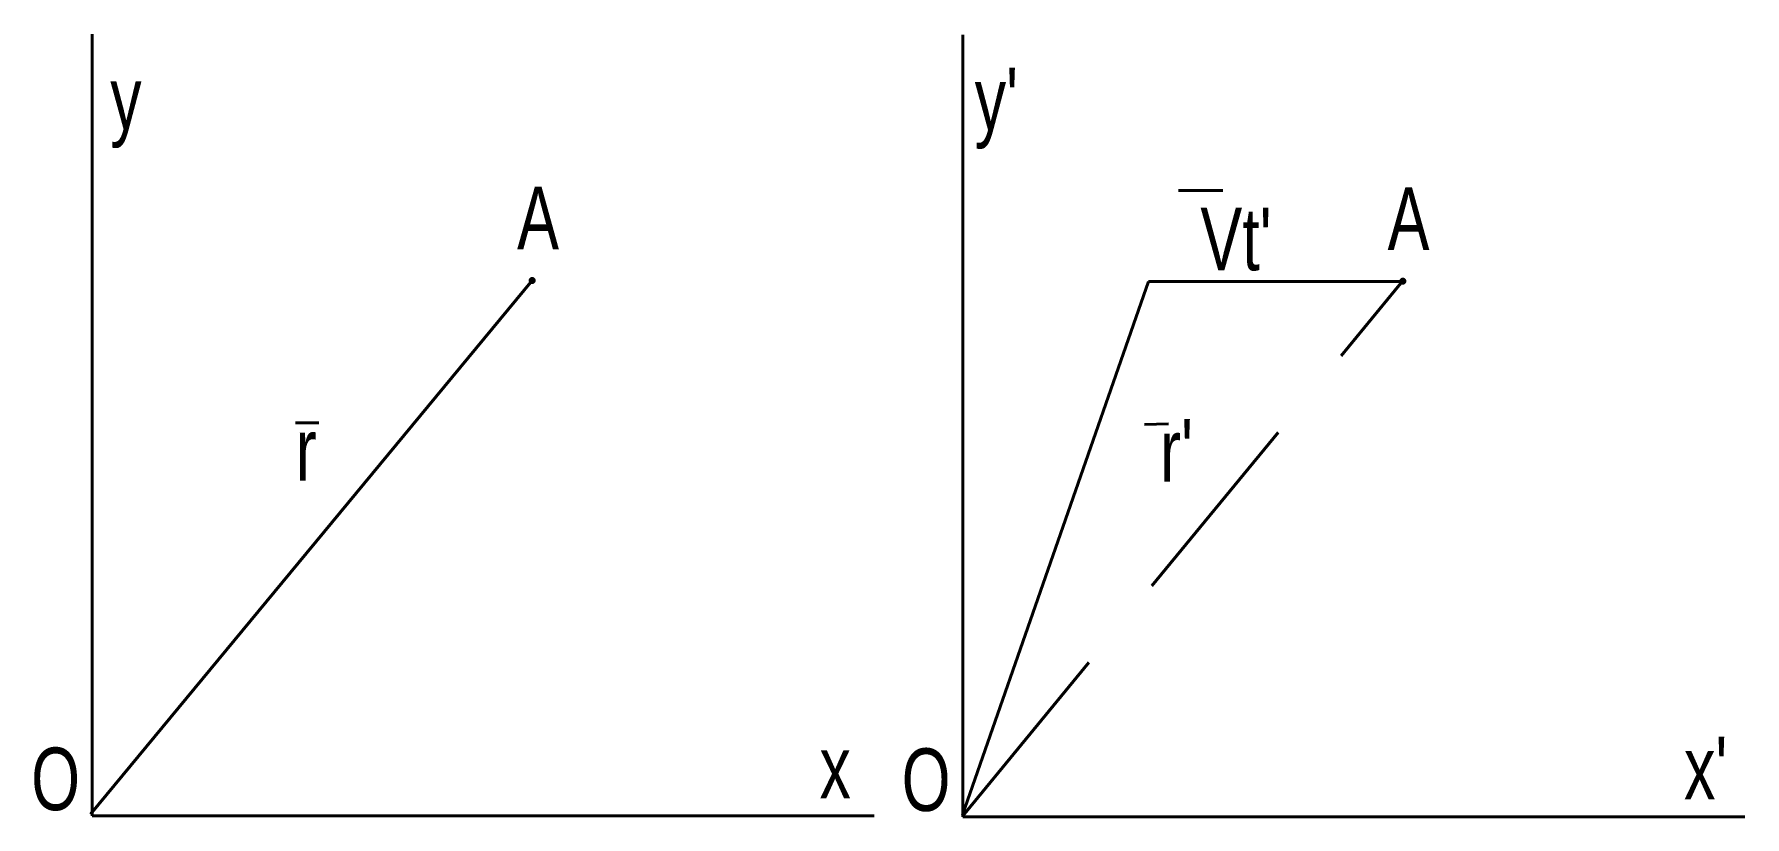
# Model space of a CAD drawing. Header units: millimetres. Extents: x -7 to 211, y 0 to 100.
import ezdxf

# ---------------------------------------------------------------- set-up
doc = ezdxf.new("R2010")
doc.units = ezdxf.units.MM
doc.linetypes.add('DASHEDX2', pattern=[38.1, 25.4, -12.7])
doc.layers.get('0').update_dxf_attribs({"linetype": 'CONTINUOUS', "lineweight": 0})
doc.styles.get("Standard").update_dxf_attribs({"font": 'txt', "width": 0.75})

msp = doc.modelspace()

# ---------------------------------------------------------------- linework, layer by layer
at = {"lineweight": 40}
for p, q in [((0, 0), (0, 100)), ((111.31, -0.1), (111.31, 99.9)), ((138.88, 80.01), (144.55, 80.01)), ((-0.25, 0.25), (56.25, 68.5)), ((135.04, 68.35), (111.27, 0.17)), ((167.68, 68.35), (135.04, 68.35)), ((25.98, 50.3), (28.98, 50.3)), ((134.55, 50.07), (137.63, 50.18)), ((0, 0), (100, 0)), ((111.31, -0.1), (211.31, -0.1))]:
    msp.add_line(p, q, dxfattribs=at)
at = {"linetype": 'DASHEDX2', "lineweight": 40}
msp.add_line((111.3, 0), (167.56, 68.4), dxfattribs=at)
at = {"lineweight": 200}
for p in [(56.26, 68.5), (167.57, 68.4)]:
    msp.add_point(p, dxfattribs=at)

# ---------------------------------------------------------------- texts
at = {"lineweight": 40, "char_height": 8, "width": 100, "attachment_point": 5}
for s, insert in [("y'", (115.61, 90.52)), ('y', (4.3, 90.63)), ('A', (57, 76.5)), ('A', (168.31, 76.4)), ("Vt'", (146.25, 73.75)), ("r'", (138.65, 46.77)), ('r', (27.34, 46.88)), ('O', (-4.69, 4.69)), ('O', (106.62, 4.59)), ("x'", (206.31, 6.15)), ('x', (95, 6.25))]:
    msp.add_mtext(s, dxfattribs=dict(at, insert=insert))

doc.saveas('drawing.dxf')
